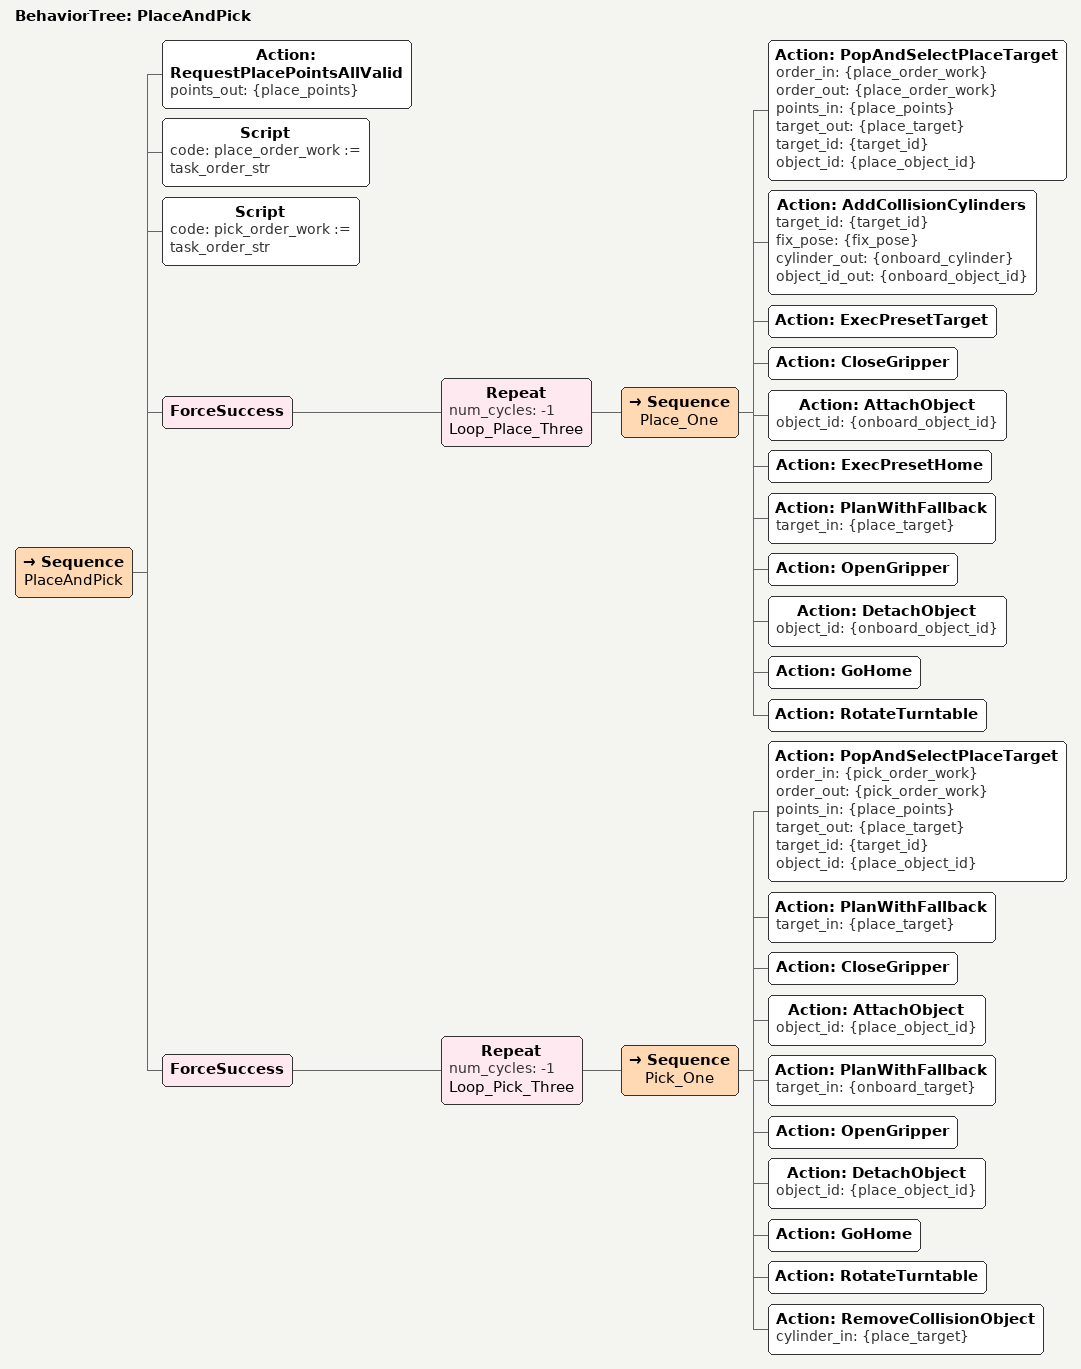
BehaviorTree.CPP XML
<root BTCPP_format="4">
  <BehaviorTree ID="PlaceAndPick">
    <Sequence name="PlaceAndPick">

      <!-- 1) 视觉获取三个放置点，必须全部有效 -->
      <Action ID="RequestPlacePointsAllValid"
              points_out="{place_points}"/>
      <!-- 调试：固定顺序 -->
      <Script code="place_order_work := task_order_str"/>
      <Script code="pick_order_work := task_order_str"/>

      <!-- 2) PLACE：从车上取块 -> 放到对应放置点 -> 转盘 -->
      <ForceSuccess>
        <Repeat num_cycles="-1" name="Loop_Place_Three">
          <Sequence name="Place_One">

            <Action ID="PopAndSelectPlaceTarget"
                    order_in="{place_order_work}"
                    order_out="{place_order_work}"
                    points_in="{place_points}"
                    target_out="{place_target}"
                    target_id="{target_id}"
                    object_id="{place_object_id}"/>

            <!-- 动态生成车上固定点圆柱体（ID=任务码） -->
            <Action ID="AddCollisionCylinders"
                    target_id="{target_id}"
                    fix_pose="{fix_pose}"
                    cylinder_out="{onboard_cylinder}"
                    object_id_out="{onboard_object_id}"/>

            <!-- 从车上固定点抓取 -->
            <Action ID="ExecPresetTarget"/>
            <Action ID="CloseGripper"/>
            <Action ID="AttachObject" object_id="{onboard_object_id}"/>
            <Action ID="ExecPresetHome"/>

            <!-- 放置到目标点 -->
            <Action ID="PlanWithFallback"
                    target_in="{place_target}"/>
            <Action ID="OpenGripper"/>
            <Action ID="DetachObject" object_id="{onboard_object_id}"/>
            <Action ID="GoHome"/>
            <Action ID="RotateTurntable"/>

          </Sequence>
        </Repeat>
      </ForceSuccess>

      <!-- 3) PICK：按任务码顺序把三块从放置点抓回车上固定点 -->
      <ForceSuccess>
        <Repeat num_cycles="-1" name="Loop_Pick_Three">
          <Sequence name="Pick_One">

            <Action ID="PopAndSelectPlaceTarget"
                    order_in="{pick_order_work}"
                    order_out="{pick_order_work}"
                    points_in="{place_points}"
                    target_out="{place_target}"
                    target_id="{target_id}"
                    object_id="{place_object_id}"/>

            <!-- 从放置点抓取 -->
            <Action ID="PlanWithFallback"
                    target_in="{place_target}"/>
            <Action ID="CloseGripper"/>
            <Action ID="AttachObject" object_id="{place_object_id}"/>

            <!-- 放回车上固定点（不生成车上障碍物） -->
            <Action ID="PlanWithFallback"
                    target_in="{onboard_target}"/>
            <Action ID="OpenGripper"/>
            <Action ID="DetachObject" object_id="{place_object_id}"/>

            <!-- 每次取回后：先回 HOME 再转盘 -->
            <Action ID="GoHome"/>
            <Action ID="RotateTurntable"/>
            <!-- 删除已放回车上的物体，避免成为障碍物 -->
            <Action ID="RemoveCollisionObject"
                    cylinder_in="{place_target}"/>

          </Sequence>
        </Repeat>
      </ForceSuccess>

    </Sequence>
  </BehaviorTree>
</root>
